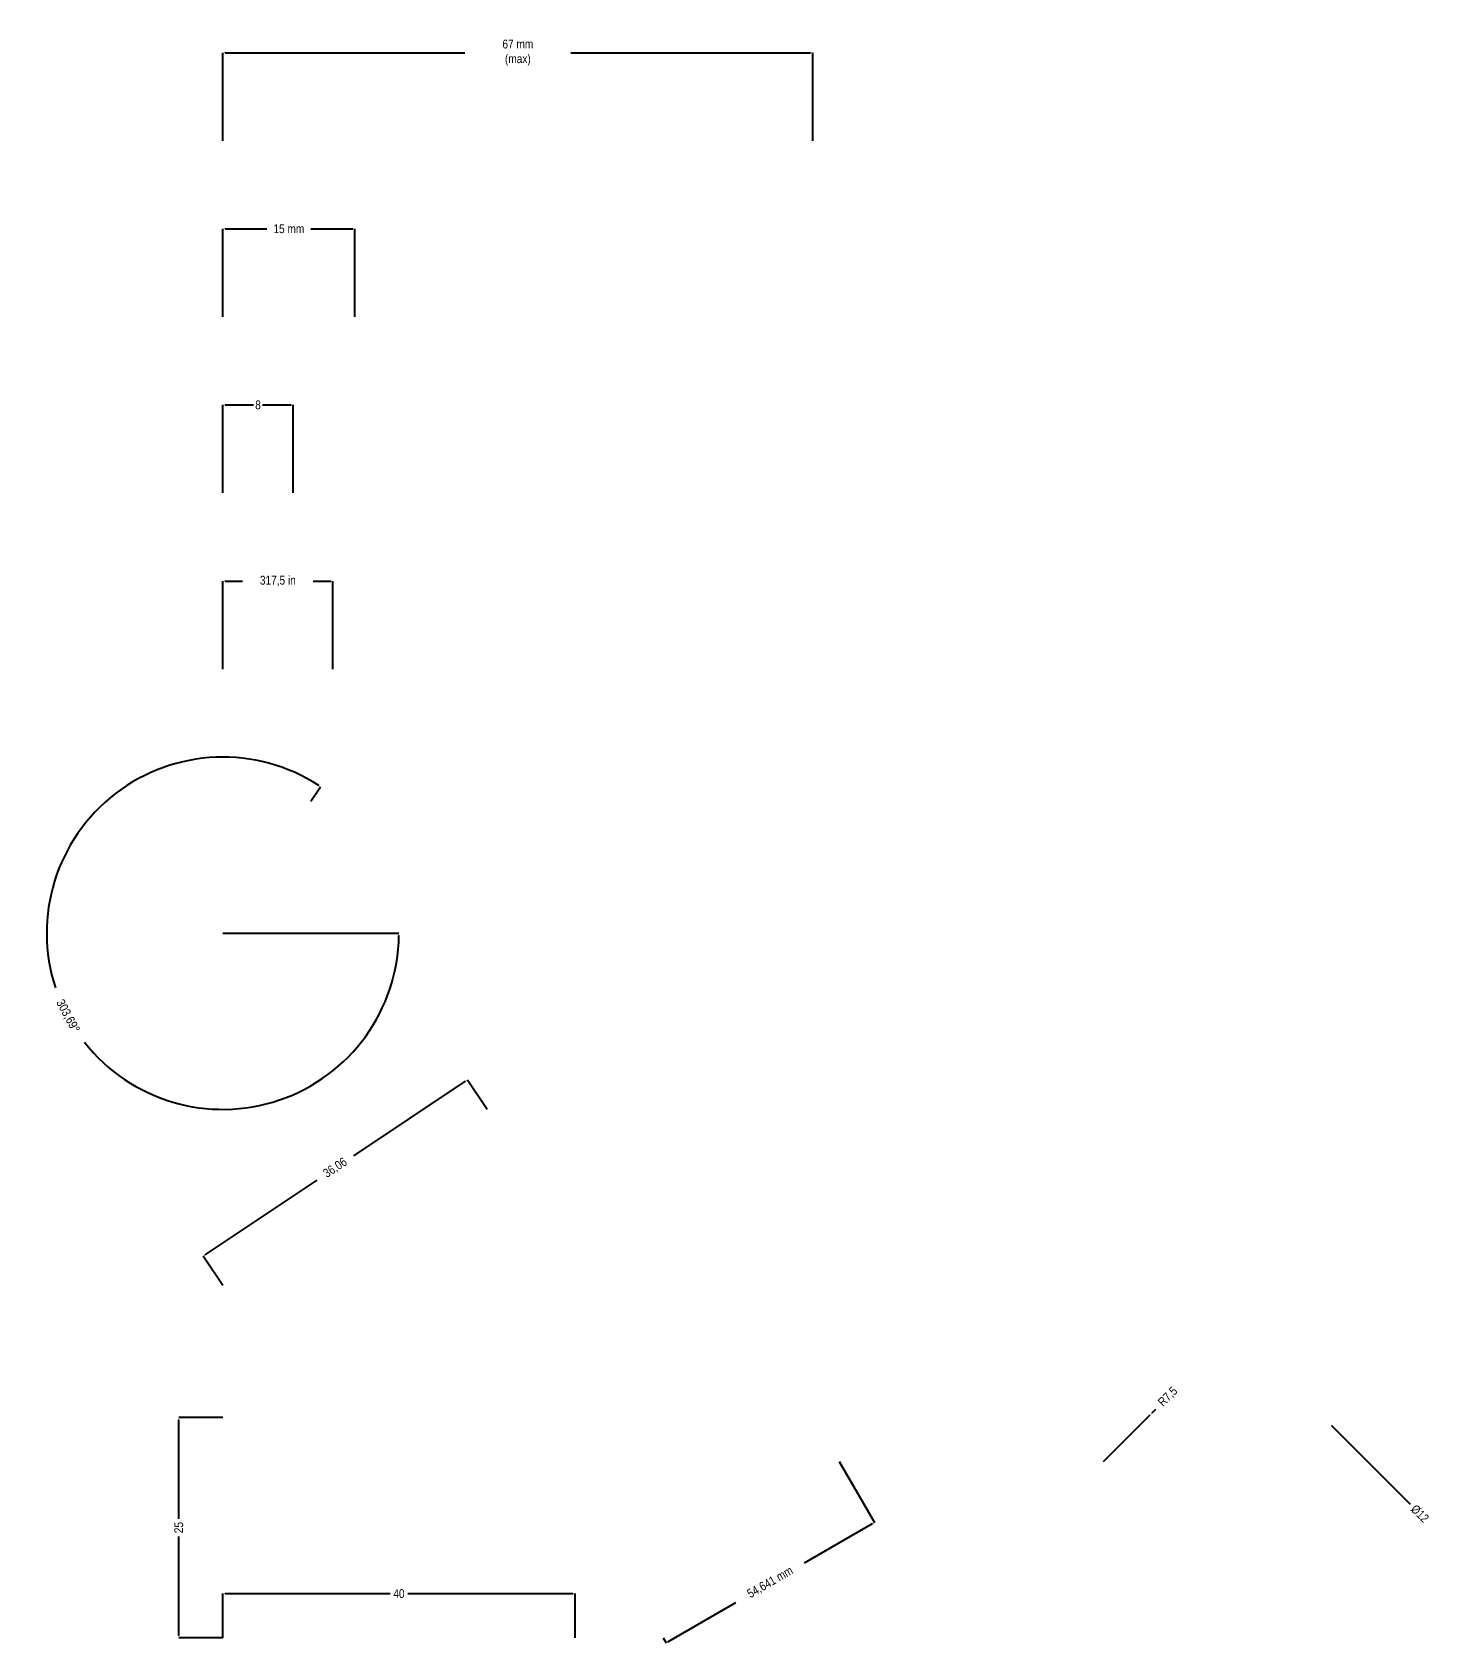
# Model space of a CAD drawing. Header units: metres. Extents: x -22 to 137, y -1 to 182.
import ezdxf

# ---------------------------------------------------------------- set-up
doc = ezdxf.new("R2010")
doc.units = ezdxf.units.M
doc.styles.add('OpenSansCondensed-Light', font='OpenSansCondensed-Light.ttf')
doc.dimstyles.new('NOPREC', dxfattribs={"dimtxt": 2.5, "dimasz": 2.5, "dimexe": 1.25, "dimexo": 0.625, "dimtad": 1, "dimcen": 2.5, "dimazin": 3, "dimtfac": 1, "dimtmove": 0, "dimatfit": 3})
doc.dimstyles.new('PLAIN', dxfattribs={"dimtxt": 2.5, "dimasz": 2.5, "dimexe": 1.25, "dimexo": 0.625, "dimtad": 1, "dimcen": 2.5, "dimazin": 3, "dimtfac": 1, "dimtmove": 0, "dimatfit": 3})
doc.dimstyles.new('SCALED', dxfattribs={"dimtxt": 2.5, "dimasz": 2.5, "dimexe": 1.25, "dimexo": 0.625, "dimtad": 1, "dimdec": 3, "dimlfac": 2, "dimcen": 2.5, "dimazin": 3, "dimtfac": 1, "dimtmove": 0, "dimatfit": 3})

# ---------------------------------------------------------------- blocks, each defined once
blk = doc.blocks.new('_CLOSEDFILLED')
at = {"color": 0, "linetype": 'BYBLOCK'}
blk.add_solid([(-1, 0.16), (0, 0), (-1, -0.16)], dxfattribs=at)
blk = doc.blocks.new('*D1')
for p, q in [((0, 0), (0, 5)), ((0.25, 5), (19, 5)), ((21, 5), (39.75, 5)), ((40, 0), (40, 5))]:
    blk.add_line(p, q)
at = {"layer": 'Defpoints'}
for p in [(0, 5), (0, 0), (40, 0)]:
    blk.add_point(p, dxfattribs=at)
at = {"xscale": 0.25, "yscale": 0.25, "rotation": 180}
blk.add_blockref('_CLOSEDFILLED', (0, 5), dxfattribs=at)
at = {"xscale": 0.25, "yscale": 0.25}
blk.add_blockref('_CLOSEDFILLED', (40, 5), dxfattribs=at)
at = {"insert": (20, 5), "char_height": 1, "attachment_point": 5, "style": 'OpenSansCondensed-Light'}
blk.add_mtext('40', dxfattribs=at)
blk = doc.blocks.new('*D2')
for p, q in [((0, 25), (-5, 25)), ((-5, 13.5), (-5, 24.75)), ((-5, 0.25), (-5, 11.5)), ((0, 0), (-5, 0))]:
    blk.add_line(p, q)
at = {"layer": 'Defpoints'}
for p in [(0, 25), (-5, 0), (0, 0)]:
    blk.add_point(p, dxfattribs=at)
at = {"xscale": 0.25, "yscale": 0.25}
for p, rotation in [((-5, 25), 90), ((-5, 0), 270)]:
    blk.add_blockref('_CLOSEDFILLED', p, dxfattribs=dict(at, rotation=rotation))
at = {"insert": (-5, 12.5), "char_height": 1, "attachment_point": 5, "rotation": 90, "style": 'OpenSansCondensed-Light'}
blk.add_mtext('25', dxfattribs=at)
blk = doc.blocks.new('*D3')
for p, q in [((70, 20), (74, 13.08)), ((66.06, 8.5), (73.78, 12.96)), ((50.55, -0.46), (58.27, 4)), ((50, 0), (50.33, -0.58))]:
    blk.add_line(p, q)
at = {"layer": 'Defpoints'}
for p in [(70, 20), (50, 0), (50.33, -0.58)]:
    blk.add_point(p, dxfattribs=at)
at = {"xscale": 0.25, "yscale": 0.25}
for p, rotation in [((74, 13.08), 30), ((50.33, -0.58), 210)]:
    blk.add_blockref('_CLOSEDFILLED', p, dxfattribs=dict(at, rotation=rotation))
at = {"insert": (62.17, 6.25), "char_height": 1, "attachment_point": 5, "rotation": 30, "style": 'OpenSansCondensed-Light'}
blk.add_mtext('54,641 mm', dxfattribs=at)
blk = doc.blocks.new('*D4')
for p, q in [((14.86, 54.71), (27.57, 63.19)), ((30, 60), (27.78, 63.33)), ((-2.01, 43.47), (10.7, 51.94)), ((0, 40), (-2.22, 43.33))]:
    blk.add_line(p, q)
at = {"layer": 'Defpoints'}
for p in [(30, 60), (-2.22, 43.33), (0, 40)]:
    blk.add_point(p, dxfattribs=at)
at = {"xscale": 0.25, "yscale": 0.25}
for p, rotation in [((27.78, 63.33), 33.690067525979785), ((-2.22, 43.33), 213.69006752597977)]:
    blk.add_blockref('_CLOSEDFILLED', p, dxfattribs=dict(at, rotation=rotation))
at = {"insert": (12.78, 53.33), "char_height": 1, "attachment_point": 5, "rotation": 33.6901, "style": 'OpenSansCondensed-Light'}
blk.add_mtext('36,06', dxfattribs=at)
blk = doc.blocks.new('*D5')
for p, q in [((105.92, 25.92), (105.48, 25.48)), ((100, 20), (105.3, 25.3))]:
    blk.add_line(p, q)
at = {"layer": 'Defpoints'}
for p in [(105.3, 25.3), (100, 20)]:
    blk.add_point(p, dxfattribs=at)
at = {"xscale": 0.25, "yscale": 0.25, "rotation": 225}
blk.add_blockref('_CLOSEDFILLED', (105.3, 25.3), dxfattribs=at)
at = {"insert": (107.34, 27.34), "char_height": 1, "attachment_point": 5, "rotation": 45, "style": 'OpenSansCondensed-Light'}
blk.add_mtext('R7,5', dxfattribs=at)
blk = doc.blocks.new('*D6')
for p, q in [((134.42, 15.58), (125.93, 24.07)), ((134.86, 15.14), (134.42, 15.58))]:
    blk.add_line(p, q)
at = {"layer": 'Defpoints'}
for p in [(130, 20), (134.24, 15.76)]:
    blk.add_point(p, dxfattribs=at)
at = {"xscale": 0.25, "yscale": 0.25, "rotation": 135.00000000000003}
for p in [(125.76, 24.24), (134.24, 15.76)]:
    blk.add_blockref('_CLOSEDFILLED', p, dxfattribs=at)
at = {"insert": (135.92, 14.08), "char_height": 1, "attachment_point": 5, "rotation": 315, "style": 'OpenSansCondensed-Light'}
blk.add_mtext('%%c12', dxfattribs=at)
blk = doc.blocks.new('*D7')
for p, q in [((10, 95), (11.09, 96.64)), ((0, 80), (20, 80))]:
    blk.add_line(p, q)
for start, end in [(57.0261, 198.0763), (218.2336, 359.2838)]:
    blk.add_arc((0, 80), 20, start, end)
at = {"layer": 'Defpoints'}
for p in [(0, 100), (10, 95), (0, 80), (0, 80), (20, 80)]:
    blk.add_point(p, dxfattribs=at)
at = {"xscale": 0.25, "yscale": 0.25}
for p, rotation in [((11.09, 96.64), 326.66803109597697), ((20, 80), 89.64190137804323)]:
    blk.add_blockref('_CLOSEDFILLED', p, dxfattribs=dict(at, rotation=rotation))
at = {"insert": (-17.63, 70.56), "char_height": 1, "attachment_point": 5, "rotation": 298.155, "style": 'OpenSansCondensed-Light'}
blk.add_mtext('303,69°', dxfattribs=at)
blk = doc.blocks.new('*D8')
for p, q in [((0, 110), (0, 120)), ((0.25, 120), (2.25, 120)), ((10.25, 120), (12.25, 120)), ((12.5, 110), (12.5, 120))]:
    blk.add_line(p, q)
at = {"layer": 'Defpoints'}
for p in [(0, 120), (0, 110), (12.5, 110)]:
    blk.add_point(p, dxfattribs=at)
at = {"xscale": 0.25, "yscale": 0.25, "rotation": 180}
blk.add_blockref('_CLOSEDFILLED', (0, 120), dxfattribs=at)
at = {"xscale": 0.25, "yscale": 0.25}
blk.add_blockref('_CLOSEDFILLED', (12.5, 120), dxfattribs=at)
at = {"insert": (6.25, 120), "char_height": 1, "attachment_point": 5, "style": 'OpenSansCondensed-Light'}
blk.add_mtext('317,5 in', dxfattribs=at)
blk = doc.blocks.new('*D9')
for p, q in [((0, 130), (0, 140)), ((0.25, 140), (3.5, 140)), ((4.5, 140), (7.75, 140)), ((8, 130), (8, 140))]:
    blk.add_line(p, q)
at = {"layer": 'Defpoints'}
for p in [(0, 140), (0, 130), (8, 130)]:
    blk.add_point(p, dxfattribs=at)
at = {"xscale": 0.25, "yscale": 0.25, "rotation": 180}
blk.add_blockref('_CLOSEDFILLED', (0, 140), dxfattribs=at)
at = {"xscale": 0.25, "yscale": 0.25}
blk.add_blockref('_CLOSEDFILLED', (8, 140), dxfattribs=at)
at = {"insert": (4, 140), "char_height": 1, "attachment_point": 5, "style": 'OpenSansCondensed-Light'}
blk.add_mtext('8', dxfattribs=at)
blk = doc.blocks.new('*D10')
for p, q in [((0, 150), (0, 160)), ((0.25, 160), (5, 160)), ((10, 160), (14.75, 160)), ((15, 150), (15, 160))]:
    blk.add_line(p, q)
at = {"layer": 'Defpoints'}
for p in [(0, 160), (0, 150), (15, 150)]:
    blk.add_point(p, dxfattribs=at)
at = {"xscale": 0.25, "yscale": 0.25, "rotation": 180}
blk.add_blockref('_CLOSEDFILLED', (0, 160), dxfattribs=at)
at = {"xscale": 0.25, "yscale": 0.25}
blk.add_blockref('_CLOSEDFILLED', (15, 160), dxfattribs=at)
at = {"insert": (7.5, 160), "char_height": 1, "attachment_point": 5, "style": 'OpenSansCondensed-Light'}
blk.add_mtext('15 mm', dxfattribs=at)
blk = doc.blocks.new('*D11')
for p, q in [((0, 170), (0, 180)), ((0.25, 180), (27.5, 180)), ((39.5, 180), (66.75, 180)), ((67, 170), (67, 180))]:
    blk.add_line(p, q)
at = {"layer": 'Defpoints'}
for p in [(0, 180), (0, 170), (67, 170)]:
    blk.add_point(p, dxfattribs=at)
at = {"xscale": 0.25, "yscale": 0.25, "rotation": 180}
blk.add_blockref('_CLOSEDFILLED', (0, 180), dxfattribs=at)
at = {"xscale": 0.25, "yscale": 0.25}
blk.add_blockref('_CLOSEDFILLED', (67, 180), dxfattribs=at)
at = {"insert": (33.5, 180), "char_height": 1, "attachment_point": 5, "style": 'OpenSansCondensed-Light'}
blk.add_mtext('67 mm\\P(max)', dxfattribs=at)

msp = doc.modelspace()

# ---------------------------------------------------------------- dimensions: what is measured, and where the dimension line sits
for base, p1, p2, text, picture, middle in [((0, 180), (0, 170), (67, 170), '67 mm\\P(max)', '*D11', (33.5, 180)), ((0, 160), (0, 150), (15, 150), '<> mm', '*D10', (7.5, 160))]:
    dim = msp.add_linear_dim(base=base, p1=p1, p2=p2, text=text, dimstyle='PLAIN')
    dim.commit()
    dim.dimension.update_dxf_attribs({"geometry": picture, "text_midpoint": middle})
dim = msp.add_linear_dim(base=(0, 140), p1=(0, 130), p2=(8, 130), dimstyle='NOPREC')
dim.commit()
dim.dimension.update_dxf_attribs({"geometry": '*D9', "text_midpoint": (4, 140)})
dim = msp.add_linear_dim(base=(0, 120), p1=(0, 110), p2=(12.5, 110), dimstyle='PLAIN', override={"dimdec": 1, "dimlfac": 25.4, "dimzin": 4, "dimpost": '<> in'})
dim.commit()
dim.dimension.update_dxf_attribs({"geometry": '*D8', "text_midpoint": (6.25, 120)})
dim = msp.add_angular_dim_2l(base=(0, 100), line1=((0, 80), (20, 80)), line2=((0, 80), (10, 95)), dimstyle='PLAIN')
dim.commit()
dim.dimension.update_dxf_attribs({"geometry": '*D7', "text_midpoint": (-17.63349, 70.56284)})
for base, p1, p2, angle, dimstyle, picture, middle in [((-2.2188, 43.3282), (0, 40), (30, 60), 33.6900675, 'PLAIN', '*D4', (12.7812, 53.3282)), ((-5, 0), (0, 0), (0, 25), 90, 'PLAIN', '*D2', (-5, 12.5)), ((50.33494, -0.58013), (50, 0), (70, 20), 30, 'SCALED', '*D3', (62.16506, 6.25))]:
    dim = msp.add_linear_dim(base=base, p1=p1, p2=p2, angle=angle, dimstyle=dimstyle)
    dim.commit()
    dim.dimension.update_dxf_attribs({"geometry": picture, "text_midpoint": middle})
dim = msp.add_radius_dim(center=(100, 20), mpoint=(105.3033, 25.3033), dimstyle='PLAIN')
dim.commit()
dim.dimension.update_dxf_attribs({"geometry": '*D5', "text_midpoint": (107.33623, 27.33623)})
dim = msp.add_diameter_dim_2p(p1=(125.75736, 24.24264), p2=(134.24264, 15.75736), dimstyle='PLAIN')
dim.commit()
dim.dimension.update_dxf_attribs({"geometry": '*D6', "text_midpoint": (135.92202, 14.07798)})
dim = msp.add_linear_dim(base=(0, 5), p1=(0, 0), p2=(40, 0), dimstyle='PLAIN')
dim.commit()
dim.dimension.update_dxf_attribs({"geometry": '*D1', "text_midpoint": (20, 5), "oblique_angle": 20})

doc.saveas('drawing.dxf')
